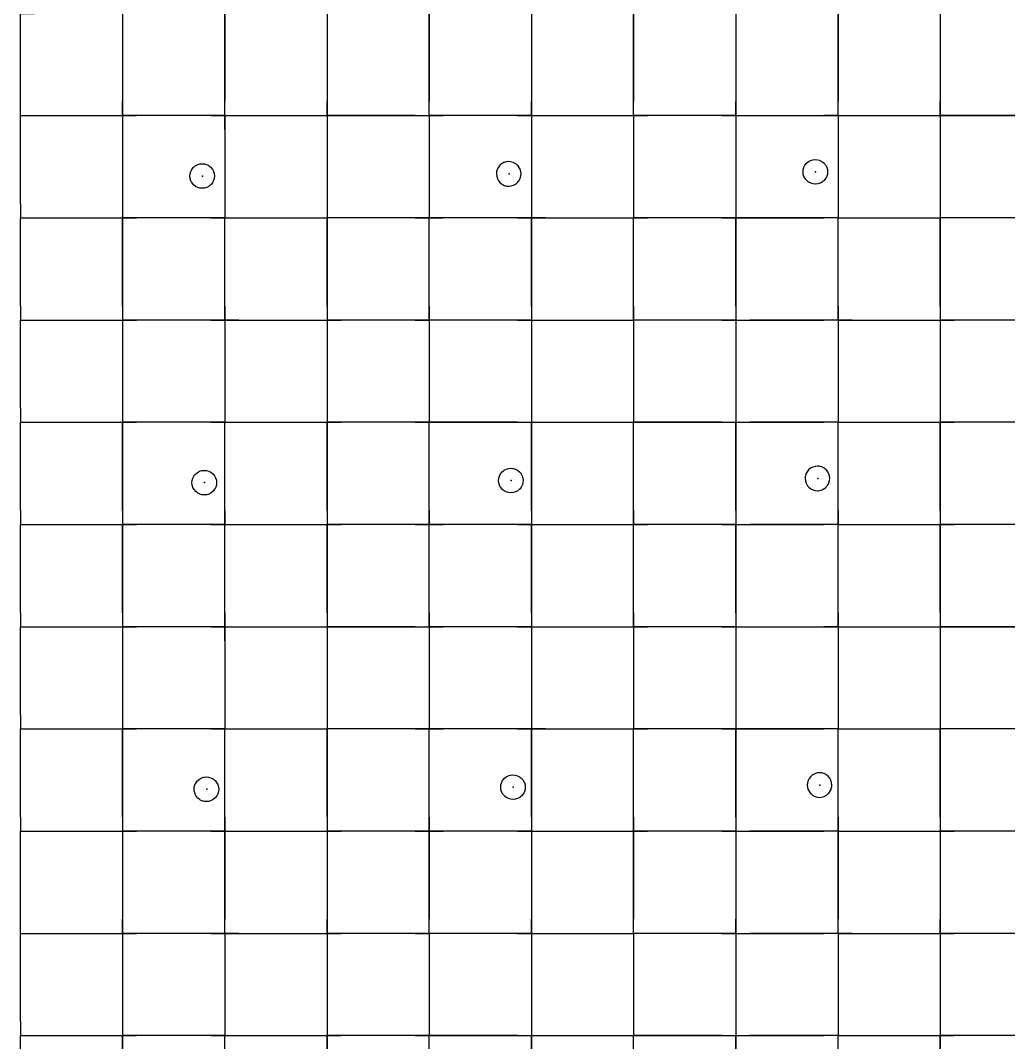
# Model space of a CAD drawing. Header units: metres. Extents: x 0 to 438, y -24 to 612.
# Drawn here: x 0 to 87, y 89.4 to 179.4 of the extents above; entities that cross this region are included whole.
import ezdxf

# ---------------------------------------------------------------- set-up
doc = ezdxf.new("R2010")
doc.units = ezdxf.units.M
doc.layers.add('LAYER_01_CUT', color=7, linetype='Continuous')
doc.layers.add('LAYER_04_GRID', color=7, linetype='Continuous')

msp = doc.modelspace()

# ---------------------------------------------------------------- linework, layer by layer
at = {"layer": 'LAYER_01_CUT'}
for points in [[(18, 169.766), (18, 171), (18, 178.766), (18, 180), (18, 187.766), (18, 189), (19.234, 189), (27, 189), (27, 187.766), (27, 180), (27, 178.766), (27, 171), (27, 169.766)], [(36, 178.766), (36, 180), (36, 187.766), (36, 189), (37.234, 189), (45, 189), (45, 187.766), (45, 180), (45, 178.766), (45, 171), (45, 169.766)], [(54, 178.766), (54, 180), (54, 187.766), (54, 189), (55.234, 189), (63, 189), (63, 187.766), (63, 180), (63, 178.766), (63, 171), (63, 169.766)], [(72, 178.766), (72, 180), (72, 187.766), (72, 189), (73.234, 189), (81, 189), (81, 187.766), (81, 180), (81, 178.766), (81, 171), (81, 169.766)], [(0, 163.234), (0, 171), (0, 172.234), (0, 180), (1.234, 180)], [(9, 180), (9, 178.766), (9, 171), (9, 169.766), (9, 162), (9, 160.766), (9, 153), (9, 151.766), (9, 144), (9, 142.766), (9, 135), (9, 133.766), (9, 126), (9, 124.766), (9, 117), (9, 115.766), (9, 108), (9, 106.766), (9, 99), (9, 97.766), (9, 90), (9, 88.766)], [(9, 180), (9, 172.234)], [(18, 180), (18, 172.234)], [(27, 180), (27, 172.234)], [(36, 180), (36, 172.234)], [(45, 180), (45, 172.234)], [(54, 180), (54, 172.234)], [(63, 180), (63, 172.234)], [(72, 180), (72, 172.234)], [(81, 180), (81, 172.234)], [(36, 171), (36, 178.766)], [(54, 171), (54, 178.766)], [(72, 171), (72, 178.766)], [(9, 171), (9, 172.234)], [(18, 171), (18, 172.234)], [(27, 171), (27, 172.234)], [(36, 171), (36, 172.234)], [(45, 171), (45, 172.234)], [(54, 171), (54, 172.234)], [(63, 171), (63, 172.234)], [(72, 171), (72, 172.234)], [(81, 171), (81, 172.234)], [(0, 171), (1.234, 171)], [(0, 171), (7.766, 171)], [(1.234, 171), (9, 171)], [(7.766, 171), (9, 171)], [(16.766, 171), (9, 171)], [(9, 171), (9, 163.234)], [(9, 171), (10.234, 171)], [(18, 171), (10.234, 171)], [(16.766, 171), (18, 171)], [(18, 171), (18, 163.234)], [(18, 171), (19.234, 171)], [(18, 171), (25.766, 171)], [(19.234, 171), (27, 171)], [(25.766, 171), (27, 171)], [(34.766, 171), (27, 171)], [(27, 171), (27, 163.234)], [(27, 171), (28.234, 171)], [(28.234, 171), (36, 171), (36, 169.766)], [(34.766, 171), (36, 171)], [(43.766, 171), (36, 171)], [(36, 171), (36, 163.234)], [(36, 171), (37.234, 171)], [(45, 171), (37.234, 171)], [(43.766, 171), (45, 171)], [(45, 171), (45, 163.234)], [(45, 171), (46.234, 171)], [(45, 171), (52.766, 171)], [(46.234, 171), (54, 171), (54, 169.766)], [(52.766, 171), (54, 171)], [(61.766, 171), (54, 171)], [(54, 171), (54, 163.234)], [(54, 171), (55.234, 171)], [(63, 171), (55.234, 171)], [(61.766, 171), (63, 171)], [(63, 171), (63, 163.234)], [(63, 171), (64.234, 171)], [(63, 171), (70.766, 171)], [(64.234, 171), (72, 171), (72, 169.766)], [(72, 171), (70.766, 171)], [(72, 171), (72, 163.234)], [(72, 171), (73.234, 171)], [(72, 171), (79.766, 171)], [(73.234, 171), (81, 171)], [(79.766, 171), (81, 171)], [(88.766, 171), (81, 171)], [(81, 171), (81, 163.234)], [(81, 171), (82.234, 171)], [(82.234, 171), (90, 171), (90, 169.766)], [(18, 169.766), (18, 162)], [(27, 169.766), (27, 162)], [(36, 169.766), (36, 162)], [(45, 169.766), (45, 162)], [(54, 169.766), (54, 162)], [(63, 169.766), (63, 162)], [(72, 169.766), (72, 162)], [(81, 169.766), (81, 162)], [(15.798, 166.746), (15.996, 166.766), (16.004, 166.766), (16.191, 166.75), (16.199, 166.748), (16.391, 166.695), (16.398, 166.691), (16.583, 166.598), (16.59, 166.593), (16.757, 166.462), (16.762, 166.456), (16.899, 166.294), (16.903, 166.286), (17.003, 166.102), (17.006, 166.093), (17.066, 165.897), (17.067, 165.889), (17.087, 165.691), (17.086, 165.683), (17.071, 165.496), (17.069, 165.488), (17.016, 165.296), (17.012, 165.289), (16.919, 165.103), (16.914, 165.097), (16.783, 164.93), (16.776, 164.925), (16.614, 164.788), (16.607, 164.784), (16.422, 164.684), (16.414, 164.681), (16.218, 164.621), (16.21, 164.62), (16.011, 164.6), (16.004, 164.6), (15.817, 164.616), (15.809, 164.618), (15.617, 164.671), (15.609, 164.675), (15.424, 164.768), (15.417, 164.773), (15.251, 164.904), (15.245, 164.911), (15.109, 165.072), (15.105, 165.08), (15.005, 165.265), (15.002, 165.273), (14.942, 165.469), (14.941, 165.477), (14.921, 165.676), (14.921, 165.683), (14.937, 165.87), (14.939, 165.878), (14.992, 166.07), (14.996, 166.078), (15.089, 166.263), (15.094, 166.269), (15.225, 166.436), (15.231, 166.441), (15.393, 166.578), (15.401, 166.582), (15.585, 166.682), (15.594, 166.685), (15.79, 166.745), (15.798, 166.746)], [(44.086, 165.869), (44.086, 165.877), (44.066, 166.076), (44.065, 166.084), (44.005, 166.28), (44.002, 166.288), (43.902, 166.472), (43.898, 166.48), (43.762, 166.642), (43.756, 166.649), (43.59, 166.779), (43.583, 166.785), (43.398, 166.878), (43.39, 166.881), (43.198, 166.934), (43.19, 166.937), (43.003, 166.952), (42.996, 166.953), (42.797, 166.932), (42.789, 166.931), (42.593, 166.871), (42.585, 166.869), (42.4, 166.769), (42.393, 166.764), (42.231, 166.628), (42.224, 166.622), (42.093, 166.456), (42.088, 166.449), (41.995, 166.264), (41.991, 166.256), (41.938, 166.065), (41.936, 166.057), (41.921, 165.87), (41.92, 165.862), (41.94, 165.663), (41.941, 165.655), (42.001, 165.459), (42.004, 165.451), (42.104, 165.267), (42.108, 165.259), (42.245, 165.097), (42.251, 165.09), (42.417, 164.96), (42.424, 164.954), (42.609, 164.861), (42.616, 164.858), (42.808, 164.805), (42.816, 164.802), (43.003, 164.787), (43.011, 164.786), (43.209, 164.807), (43.218, 164.808), (43.413, 164.868), (43.422, 164.87), (43.606, 164.97), (43.614, 164.975), (43.776, 165.111), (43.782, 165.117), (43.913, 165.283), (43.918, 165.29), (44.011, 165.475), (44.015, 165.483), (44.068, 165.674), (44.07, 165.682), (44.086, 165.869)], [(70.198, 167.121), (70.389, 167.068), (70.397, 167.064), (70.582, 166.971), (70.589, 166.966), (70.755, 166.835), (70.761, 166.828), (70.897, 166.667), (70.902, 166.659), (71.002, 166.474), (71.004, 166.466), (71.065, 166.27), (71.065, 166.262), (71.086, 166.063), (71.085, 166.056), (71.07, 165.869), (71.067, 165.861), (71.015, 165.669), (71.011, 165.661), (70.918, 165.476), (70.912, 165.469), (70.782, 165.303), (70.775, 165.298), (70.613, 165.161), (70.605, 165.157), (70.421, 165.057), (70.413, 165.054), (70.217, 164.994), (70.209, 164.993), (70.01, 164.973), (70.002, 164.973), (69.815, 164.989), (69.807, 164.991), (69.616, 165.044), (69.608, 165.048), (69.423, 165.141), (69.416, 165.146), (69.25, 165.277), (69.244, 165.283), (69.108, 165.445), (69.104, 165.453), (69.003, 165.637), (69.001, 165.646), (68.941, 165.842), (68.94, 165.85), (68.919, 166.048), (68.92, 166.056), (68.935, 166.243), (68.938, 166.251), (68.991, 166.443), (68.994, 166.45), (69.087, 166.635), (69.093, 166.642), (69.223, 166.809), (69.23, 166.814), (69.392, 166.951), (69.4, 166.955), (69.584, 167.055), (69.592, 167.058), (69.788, 167.118), (69.796, 167.119), (69.995, 167.139), (70.003, 167.139), (70.19, 167.123), (70.198, 167.121)], [(0, 163.234), (0, 162)], [(9, 163.234), (9, 162)], [(18, 163.234), (18, 162)], [(27, 163.234), (27, 162)], [(36, 163.234), (36, 162)], [(45, 163.234), (45, 162)], [(54, 163.234), (54, 162)], [(63, 163.234), (63, 162)], [(72, 163.234), (72, 162)], [(81, 163.234), (81, 162)], [(0, 154.234), (0, 162), (1.234, 162)], [(0, 162), (7.766, 162)], [(1.234, 162), (9, 162)], [(7.766, 162), (9, 162)], [(16.766, 162), (9, 162)], [(9, 154.234), (9, 162)], [(9, 162), (10.234, 162)], [(18, 162), (10.234, 162)], [(16.766, 162), (18, 162)], [(18, 160.766), (18, 162), (19.234, 162)], [(18, 154.234), (18, 162)], [(18, 162), (25.766, 162)], [(19.234, 162), (27, 162)], [(25.766, 162), (27, 162)], [(28.234, 162), (27, 162), (27, 160.766), (27, 153), (27, 151.766)], [(34.766, 162), (27, 162)], [(27, 154.234), (27, 162)], [(36, 162), (28.234, 162)], [(34.766, 162), (36, 162)], [(36, 160.766), (36, 162), (37.234, 162)], [(43.766, 162), (36, 162)], [(36, 154.234), (36, 162)], [(45, 162), (37.234, 162)], [(43.766, 162), (45, 162)], [(46.234, 162), (45, 162), (45, 160.766), (45, 153), (45, 151.766)], [(45, 154.234), (45, 162)], [(45, 162), (52.766, 162)], [(46.234, 162), (54, 162)], [(52.766, 162), (54, 162)], [(54, 160.766), (54, 162), (55.234, 162)], [(61.766, 162), (54, 162)], [(54, 154.234), (54, 162)], [(63, 162), (55.234, 162)], [(61.766, 162), (63, 162)], [(64.234, 162), (63, 162), (63, 160.766), (63, 153), (63, 151.766)], [(63, 154.234), (63, 162)], [(63, 162), (70.766, 162)], [(72, 162), (64.234, 162)], [(72, 162), (70.766, 162)], [(72, 160.766), (72, 162), (73.234, 162)], [(72, 154.234), (72, 162)], [(72, 162), (79.766, 162)], [(73.234, 162), (81, 162)], [(79.766, 162), (81, 162)], [(82.234, 162), (81, 162), (81, 160.766), (81, 153), (81, 151.766)], [(88.766, 162), (81, 162)], [(81, 154.234), (81, 162)], [(90, 162), (82.234, 162)], [(18, 153), (18, 160.766)], [(36, 153), (36, 160.766)], [(54, 153), (54, 160.766)], [(72, 153), (72, 160.766)], [(0, 154.234), (0, 153)], [(9, 154.234), (9, 153)], [(18, 154.234), (18, 153)], [(27, 154.234), (27, 153)], [(36, 154.234), (36, 153)], [(45, 154.234), (45, 153)], [(54, 154.234), (54, 153)], [(63, 154.234), (63, 153)], [(72, 154.234), (72, 153)], [(81, 154.234), (81, 153)], [(0, 145.234), (0, 153), (1.234, 153)], [(0, 153), (7.766, 153)], [(1.234, 153), (9, 153)], [(7.766, 153), (9, 153)], [(16.766, 153), (9, 153)], [(9, 153), (9, 145.234)], [(9, 153), (10.234, 153)], [(18, 153), (10.234, 153)], [(16.766, 153), (18, 153)], [(19.234, 153), (18, 153), (18, 151.766)], [(18, 153), (18, 145.234)], [(18, 153), (25.766, 153)], [(19.234, 153), (27, 153)], [(25.766, 153), (27, 153)], [(34.766, 153), (27, 153)], [(27, 153), (27, 145.234)], [(27, 153), (28.234, 153)], [(36, 153), (28.234, 153)], [(34.766, 153), (36, 153)], [(37.234, 153), (36, 153), (36, 151.766)], [(43.766, 153), (36, 153)], [(36, 153), (36, 145.234)], [(45, 153), (37.234, 153)], [(43.766, 153), (45, 153)], [(45, 153), (45, 145.234)], [(45, 153), (46.234, 153)], [(45, 153), (52.766, 153)], [(46.234, 153), (54, 153)], [(52.766, 153), (54, 153)], [(55.234, 153), (54, 153), (54, 151.766)], [(61.766, 153), (54, 153)], [(54, 153), (54, 145.234)], [(63, 153), (55.234, 153)], [(61.766, 153), (63, 153)], [(63, 153), (63, 145.234)], [(63, 153), (64.234, 153)], [(63, 153), (70.766, 153)], [(72, 153), (64.234, 153)], [(72, 153), (70.766, 153)], [(73.234, 153), (72, 153), (72, 151.766)], [(72, 153), (72, 145.234)], [(72, 153), (79.766, 153)], [(73.234, 153), (81, 153)], [(79.766, 153), (81, 153)], [(88.766, 153), (81, 153)], [(81, 153), (81, 145.234)], [(81, 153), (82.234, 153)], [(90, 153), (82.234, 153)], [(18, 151.766), (18, 144)], [(27, 151.766), (27, 144)], [(36, 151.766), (36, 144)], [(45, 151.766), (45, 144)], [(54, 151.766), (54, 144)], [(63, 151.766), (63, 144)], [(72, 151.766), (72, 144)], [(81, 151.766), (81, 144)], [(0, 145.234), (0, 144)], [(9, 145.234), (9, 144)], [(18, 145.234), (18, 144)], [(27, 145.234), (27, 144)], [(36, 145.234), (36, 144)], [(45, 145.234), (45, 144)], [(54, 145.234), (54, 144)], [(63, 145.234), (63, 144)], [(72, 145.234), (72, 144)], [(81, 145.234), (81, 144)], [(0, 136.234), (0, 144), (1.234, 144)], [(0, 144), (7.766, 144)], [(1.234, 144), (9, 144)], [(7.766, 144), (9, 144)], [(16.766, 144), (9, 144)], [(9, 136.234), (9, 144)], [(9, 144), (10.234, 144)], [(18, 144), (10.234, 144)], [(16.766, 144), (18, 144)], [(18, 124.766), (18, 126), (18, 133.766), (18, 135), (18, 142.766), (18, 144), (19.234, 144), (27, 144), (27, 142.766), (27, 135), (27, 133.766), (27, 126), (27, 124.766)], [(18, 136.234), (18, 144)], [(18, 144), (25.766, 144)], [(25.766, 144), (27, 144)], [(34.766, 144), (27, 144)], [(27, 136.234), (27, 144)], [(27, 144), (28.234, 144)], [(36, 144), (28.234, 144)], [(34.766, 144), (36, 144)], [(36, 133.766), (36, 135), (36, 142.766), (36, 144), (37.234, 144), (45, 144), (45, 142.766), (45, 135), (45, 133.766), (45, 126), (45, 124.766)], [(43.766, 144), (36, 144)], [(36, 136.234), (36, 144)], [(43.766, 144), (45, 144)], [(45, 136.234), (45, 144)], [(45, 144), (46.234, 144)], [(45, 144), (52.766, 144)], [(46.234, 144), (54, 144)], [(52.766, 144), (54, 144)], [(54, 133.766), (54, 135), (54, 142.766), (54, 144), (55.234, 144), (63, 144), (63, 142.766), (63, 135), (63, 133.766), (63, 126), (63, 124.766)], [(61.766, 144), (54, 144)], [(54, 136.234), (54, 144)], [(61.766, 144), (63, 144)], [(63, 136.234), (63, 144)], [(63, 144), (64.234, 144)], [(63, 144), (70.766, 144)], [(72, 144), (64.234, 144)], [(72, 144), (70.766, 144)], [(72, 133.766), (72, 135), (72, 142.766), (72, 144), (73.234, 144), (81, 144), (81, 142.766), (81, 135), (81, 133.766), (81, 126), (81, 124.766)], [(72, 136.234), (72, 144)], [(72, 144), (79.766, 144)], [(79.766, 144), (81, 144)], [(88.766, 144), (81, 144)], [(81, 136.234), (81, 144)], [(81, 144), (82.234, 144)], [(90, 144), (82.234, 144)], [(15.191, 138.265), (15.189, 138.273), (15.128, 138.469), (15.127, 138.478), (15.107, 138.676), (15.108, 138.684), (15.123, 138.871), (15.125, 138.879), (15.178, 139.07), (15.182, 139.078), (15.275, 139.263), (15.28, 139.27), (15.411, 139.436), (15.418, 139.442), (15.58, 139.579), (15.587, 139.583), (15.772, 139.683), (15.78, 139.685), (15.976, 139.746), (15.984, 139.746), (16.183, 139.767), (16.191, 139.766), (16.378, 139.751), (16.386, 139.749), (16.577, 139.696), (16.585, 139.692), (16.77, 139.599), (16.777, 139.594), (16.943, 139.463), (16.949, 139.456), (17.085, 139.294), (17.089, 139.287), (17.19, 139.102), (17.192, 139.094), (17.252, 138.898), (17.253, 138.89), (17.274, 138.691), (17.273, 138.683), (17.257, 138.496), (17.255, 138.488), (17.202, 138.297), (17.198, 138.289), (17.106, 138.104), (17.1, 138.097), (16.97, 137.931), (16.963, 137.925), (16.801, 137.789), (16.793, 137.785), (16.609, 137.684), (16.601, 137.682), (16.405, 137.622), (16.396, 137.621), (16.198, 137.6), (16.19, 137.601), (16.003, 137.617), (15.995, 137.619), (15.804, 137.672), (15.796, 137.676), (15.611, 137.768), (15.604, 137.774), (15.438, 137.904), (15.432, 137.911), (15.296, 138.073), (15.291, 138.081), (15.191, 138.265)], [(43.182, 139.953), (43.19, 139.953), (43.377, 139.937), (43.385, 139.935), (43.576, 139.882), (43.584, 139.878), (43.769, 139.785), (43.776, 139.78), (43.942, 139.649), (43.948, 139.643), (44.084, 139.481), (44.089, 139.473), (44.189, 139.289), (44.191, 139.28), (44.252, 139.084), (44.253, 139.076), (44.273, 138.878), (44.272, 138.87), (44.257, 138.683), (44.255, 138.675), (44.202, 138.483), (44.198, 138.476), (44.105, 138.291), (44.1, 138.284), (43.969, 138.118), (43.962, 138.112), (43.8, 137.975), (43.793, 137.971), (43.608, 137.871), (43.6, 137.868), (43.404, 137.808), (43.396, 137.807), (43.197, 137.787), (43.189, 137.787), (43.002, 137.803), (42.994, 137.805), (42.803, 137.858), (42.795, 137.862), (42.61, 137.955), (42.603, 137.96), (42.437, 138.091), (42.431, 138.098), (42.295, 138.259), (42.291, 138.267), (42.19, 138.452), (42.188, 138.46), (42.128, 138.656), (42.127, 138.664), (42.106, 138.863), (42.107, 138.87), (42.123, 139.057), (42.125, 139.065), (42.178, 139.257), (42.182, 139.265), (42.274, 139.45), (42.28, 139.457), (42.41, 139.623), (42.417, 139.628), (42.579, 139.765), (42.587, 139.769), (42.771, 139.869), (42.779, 139.872), (42.975, 139.932), (42.984, 139.933), (43.182, 139.953)], [(70.607, 138.057), (70.792, 138.158), (70.8, 138.162), (70.962, 138.298), (70.968, 138.304), (71.099, 138.47), (71.104, 138.477), (71.197, 138.662), (71.201, 138.67), (71.254, 138.861), (71.256, 138.869), (71.272, 139.056), (71.272, 139.064), (71.252, 139.263), (71.251, 139.271), (71.191, 139.467), (71.188, 139.475), (71.088, 139.66), (71.084, 139.667), (70.947, 139.829), (70.942, 139.836), (70.776, 139.966), (70.769, 139.972), (70.583, 140.065), (70.576, 140.068), (70.384, 140.121), (70.376, 140.124), (70.189, 140.139), (70.181, 140.14), (69.983, 140.119), (69.975, 140.119), (69.779, 140.058), (69.771, 140.056), (69.586, 139.956), (69.578, 139.951), (69.416, 139.815), (69.41, 139.809), (69.279, 139.643), (69.274, 139.636), (69.181, 139.451), (69.177, 139.443), (69.124, 139.252), (69.122, 139.244), (69.106, 139.057), (69.106, 139.049), (69.126, 138.851), (69.127, 138.842), (69.187, 138.646), (69.19, 138.638), (69.29, 138.454), (69.294, 138.446), (69.431, 138.284), (69.436, 138.277), (69.602, 138.147), (69.609, 138.141), (69.795, 138.049), (69.802, 138.045), (69.994, 137.992), (70.002, 137.99), (70.189, 137.974), (70.197, 137.973), (70.395, 137.994), (70.403, 137.995), (70.599, 138.055), (70.607, 138.057)], [(0, 136.234), (0, 135)], [(9, 136.234), (9, 135)], [(18, 136.234), (18, 135)], [(27, 136.234), (27, 135)], [(36, 136.234), (36, 135)], [(45, 136.234), (45, 135)], [(54, 136.234), (54, 135)], [(63, 136.234), (63, 135)], [(72, 136.234), (72, 135)], [(81, 136.234), (81, 135)], [(0, 127.234), (0, 135), (1.234, 135)], [(0, 135), (7.766, 135)], [(1.234, 135), (9, 135)], [(7.766, 135), (9, 135)], [(16.766, 135), (9, 135)], [(9, 127.234), (9, 135)], [(9, 135), (10.234, 135)], [(18, 135), (10.234, 135)], [(16.766, 135), (18, 135)], [(18, 127.234), (18, 135)], [(18, 135), (19.234, 135)], [(18, 135), (25.766, 135)], [(19.234, 135), (27, 135)], [(25.766, 135), (27, 135)], [(34.766, 135), (27, 135)], [(27, 127.234), (27, 135)], [(27, 135), (28.234, 135)], [(36, 135), (28.234, 135)], [(34.766, 135), (36, 135)], [(43.766, 135), (36, 135)], [(36, 127.234), (36, 135)], [(36, 135), (37.234, 135)], [(45, 135), (37.234, 135)], [(43.766, 135), (45, 135)], [(45, 127.234), (45, 135)], [(45, 135), (46.234, 135)], [(45, 135), (52.766, 135)], [(46.234, 135), (54, 135)], [(52.766, 135), (54, 135)], [(61.766, 135), (54, 135)], [(54, 127.234), (54, 135)], [(54, 135), (55.234, 135)], [(63, 135), (55.234, 135)], [(61.766, 135), (63, 135)], [(63, 127.234), (63, 135)], [(63, 135), (64.234, 135)], [(63, 135), (70.766, 135)], [(72, 135), (64.234, 135)], [(72, 135), (70.766, 135)], [(72, 127.234), (72, 135)], [(72, 135), (73.234, 135)], [(72, 135), (79.766, 135)], [(73.234, 135), (81, 135)], [(79.766, 135), (81, 135)], [(88.766, 135), (81, 135)], [(81, 127.234), (81, 135)], [(81, 135), (82.234, 135)], [(90, 135), (82.234, 135)], [(36, 126), (36, 133.766)], [(54, 126), (54, 133.766)], [(72, 126), (72, 133.766)], [(0, 127.234), (0, 126)], [(9, 127.234), (9, 126)], [(18, 127.234), (18, 126)], [(27, 127.234), (27, 126)], [(36, 127.234), (36, 126)], [(45, 127.234), (45, 126)], [(54, 127.234), (54, 126)], [(63, 127.234), (63, 126)], [(72, 127.234), (72, 126)], [(81, 127.234), (81, 126)], [(0, 118.234), (0, 126), (1.234, 126)], [(0, 126), (7.766, 126)], [(1.234, 126), (9, 126)], [(7.766, 126), (9, 126)], [(16.766, 126), (9, 126)], [(9, 126), (9, 118.234)], [(9, 126), (10.234, 126)], [(18, 126), (10.234, 126)], [(16.766, 126), (18, 126)], [(18, 126), (18, 118.234)], [(18, 126), (19.234, 126)], [(18, 126), (25.766, 126)], [(19.234, 126), (27, 126)], [(25.766, 126), (27, 126)], [(34.766, 126), (27, 126)], [(27, 126), (27, 118.234)], [(27, 126), (28.234, 126)], [(28.234, 126), (36, 126), (36, 124.766)], [(34.766, 126), (36, 126)], [(43.766, 126), (36, 126)], [(36, 126), (36, 118.234)], [(36, 126), (37.234, 126)], [(45, 126), (37.234, 126)], [(43.766, 126), (45, 126)], [(45, 126), (45, 118.234)], [(45, 126), (46.234, 126)], [(45, 126), (52.766, 126)], [(46.234, 126), (54, 126), (54, 124.766)], [(52.766, 126), (54, 126)], [(61.766, 126), (54, 126)], [(54, 126), (54, 118.234)], [(54, 126), (55.234, 126)], [(63, 126), (55.234, 126)], [(61.766, 126), (63, 126)], [(63, 126), (63, 118.234)], [(63, 126), (64.234, 126)], [(63, 126), (70.766, 126)], [(64.234, 126), (72, 126), (72, 124.766)], [(72, 126), (70.766, 126)], [(72, 126), (72, 118.234)], [(72, 126), (73.234, 126)], [(72, 126), (79.766, 126)], [(73.234, 126), (81, 126)], [(79.766, 126), (81, 126)], [(88.766, 126), (81, 126)], [(81, 126), (81, 118.234)], [(81, 126), (82.234, 126)], [(82.234, 126), (90, 126), (90, 124.766)], [(18, 124.766), (18, 117)], [(27, 124.766), (27, 117)], [(36, 124.766), (36, 117)], [(45, 124.766), (45, 117)], [(54, 124.766), (54, 117)], [(63, 124.766), (63, 117)], [(72, 124.766), (72, 117)], [(81, 124.766), (81, 117)], [(0, 118.234), (0, 117)], [(9, 118.234), (9, 117)], [(18, 118.234), (18, 117)], [(27, 118.234), (27, 117)], [(36, 118.234), (36, 117)], [(45, 118.234), (45, 117)], [(54, 118.234), (54, 117)], [(63, 118.234), (63, 117)], [(72, 118.234), (72, 117)], [(81, 118.234), (81, 117)], [(0, 109.234), (0, 117), (1.234, 117)], [(0, 117), (7.766, 117)], [(1.234, 117), (9, 117)], [(7.766, 117), (9, 117)], [(16.766, 117), (9, 117)], [(9, 109.234), (9, 117)], [(9, 117), (10.234, 117)], [(18, 117), (10.234, 117)], [(16.766, 117), (18, 117)], [(18, 106.766), (18, 108), (18, 115.766), (18, 117), (19.234, 117)], [(18, 109.234), (18, 117)], [(18, 117), (25.766, 117)], [(19.234, 117), (27, 117)], [(25.766, 117), (27, 117)], [(28.234, 117), (27, 117), (27, 115.766), (27, 108), (27, 106.766), (27, 99), (27, 97.766)], [(34.766, 117), (27, 117)], [(27, 109.234), (27, 117)], [(36, 117), (28.234, 117)], [(34.766, 117), (36, 117)], [(36, 106.766), (36, 108), (36, 115.766), (36, 117), (37.234, 117)], [(43.766, 117), (36, 117)], [(36, 109.234), (36, 117)], [(45, 117), (37.234, 117)], [(43.766, 117), (45, 117)], [(46.234, 117), (45, 117), (45, 115.766), (45, 108), (45, 106.766), (45, 99), (45, 97.766)], [(45, 109.234), (45, 117)], [(45, 117), (52.766, 117)], [(46.234, 117), (54, 117)], [(52.766, 117), (54, 117)], [(54, 106.766), (54, 108), (54, 115.766), (54, 117), (55.234, 117)], [(61.766, 117), (54, 117)], [(54, 109.234), (54, 117)], [(63, 117), (55.234, 117)], [(61.766, 117), (63, 117)], [(64.234, 117), (63, 117), (63, 115.766), (63, 108), (63, 106.766), (63, 99), (63, 97.766)], [(63, 109.234), (63, 117)], [(63, 117), (70.766, 117)], [(72, 117), (64.234, 117)], [(72, 117), (70.766, 117)], [(72, 106.766), (72, 108), (72, 115.766), (72, 117), (73.234, 117)], [(72, 109.234), (72, 117)], [(72, 117), (79.766, 117)], [(73.234, 117), (81, 117)], [(79.766, 117), (81, 117)], [(82.234, 117), (81, 117), (81, 115.766), (81, 108), (81, 106.766), (81, 99), (81, 97.766)], [(88.766, 117), (81, 117)], [(81, 109.234), (81, 117)], [(90, 117), (82.234, 117)], [(17.439, 111.899), (17.44, 111.89), (17.46, 111.692), (17.459, 111.684), (17.444, 111.497), (17.442, 111.489), (17.389, 111.298), (17.385, 111.29), (17.292, 111.105), (17.287, 111.098), (17.156, 110.932), (17.149, 110.926), (16.987, 110.789), (16.98, 110.785), (16.795, 110.685), (16.787, 110.683), (16.591, 110.622), (16.583, 110.622), (16.384, 110.601), (16.377, 110.602), (16.189, 110.617), (16.182, 110.619), (15.99, 110.672), (15.982, 110.676), (15.797, 110.769), (15.79, 110.774), (15.624, 110.905), (15.618, 110.912), (15.482, 111.074), (15.478, 111.081), (15.377, 111.266), (15.375, 111.274), (15.315, 111.47), (15.314, 111.478), (15.294, 111.677), (15.294, 111.685), (15.31, 111.872), (15.312, 111.88), (15.365, 112.071), (15.369, 112.079), (15.461, 112.264), (15.467, 112.271), (15.597, 112.437), (15.604, 112.443), (15.766, 112.579), (15.774, 112.583), (15.958, 112.684), (15.966, 112.686), (16.162, 112.746), (16.171, 112.747), (16.369, 112.768), (16.377, 112.767), (16.564, 112.751), (16.572, 112.749), (16.763, 112.696), (16.771, 112.692), (16.956, 112.6), (16.963, 112.594), (17.129, 112.464), (17.135, 112.457), (17.272, 112.295), (17.276, 112.287), (17.376, 112.103), (17.379, 112.095), (17.439, 111.899)], [(42.368, 112.265), (42.461, 112.45), (42.466, 112.457), (42.597, 112.623), (42.604, 112.629), (42.766, 112.766), (42.773, 112.77), (42.958, 112.87), (42.966, 112.872), (43.162, 112.933), (43.17, 112.934), (43.369, 112.954), (43.376, 112.953), (43.563, 112.938), (43.571, 112.936), (43.763, 112.883), (43.771, 112.879), (43.956, 112.786), (43.963, 112.781), (44.129, 112.65), (44.134, 112.643), (44.271, 112.481), (44.275, 112.474), (44.375, 112.289), (44.378, 112.281), (44.438, 112.085), (44.439, 112.077), (44.459, 111.878), (44.459, 111.87), (44.443, 111.684), (44.441, 111.676), (44.388, 111.484), (44.384, 111.476), (44.291, 111.291), (44.286, 111.284), (44.155, 111.118), (44.149, 111.112), (43.987, 110.976), (43.979, 110.972), (43.795, 110.872), (43.786, 110.869), (43.59, 110.809), (43.582, 110.808), (43.384, 110.787), (43.376, 110.788), (43.189, 110.804), (43.181, 110.806), (42.989, 110.859), (42.982, 110.863), (42.797, 110.955), (42.79, 110.961), (42.623, 111.092), (42.618, 111.098), (42.481, 111.26), (42.477, 111.268), (42.377, 111.452), (42.374, 111.46), (42.314, 111.656), (42.313, 111.665), (42.293, 111.863), (42.294, 111.871), (42.309, 112.058), (42.311, 112.066), (42.364, 112.258), (42.368, 112.265)], [(69.596, 112.81), (69.466, 112.644), (69.46, 112.637), (69.367, 112.452), (69.364, 112.444), (69.311, 112.252), (69.308, 112.244), (69.293, 112.058), (69.292, 112.05), (69.313, 111.851), (69.313, 111.843), (69.374, 111.647), (69.376, 111.639), (69.477, 111.454), (69.481, 111.447), (69.617, 111.285), (69.623, 111.278), (69.789, 111.147), (69.796, 111.142), (69.981, 111.049), (69.989, 111.045), (70.18, 110.992), (70.188, 110.99), (70.375, 110.975), (70.383, 110.974), (70.582, 110.994), (70.59, 110.995), (70.786, 111.056), (70.794, 111.058), (70.978, 111.158), (70.986, 111.162), (71.148, 111.299), (71.155, 111.305), (71.285, 111.471), (71.291, 111.478), (71.384, 111.663), (71.387, 111.67), (71.44, 111.862), (71.443, 111.87), (71.458, 112.057), (71.459, 112.065), (71.438, 112.263), (71.437, 112.272), (71.377, 112.468), (71.375, 112.476), (71.274, 112.66), (71.27, 112.668), (71.134, 112.83), (71.128, 112.836), (70.962, 112.967), (70.955, 112.973), (70.77, 113.065), (70.762, 113.069), (70.571, 113.122), (70.563, 113.124), (70.376, 113.14), (70.368, 113.141), (70.169, 113.12), (70.161, 113.119), (69.965, 113.059), (69.957, 113.056), (69.773, 112.956), (69.765, 112.952), (69.603, 112.816), (69.596, 112.81)], [(0, 109.234), (0, 108)], [(9, 109.234), (9, 108)], [(18, 109.234), (18, 108)], [(27, 109.234), (27, 108)], [(36, 109.234), (36, 108)], [(45, 109.234), (45, 108)], [(54, 109.234), (54, 108)], [(63, 109.234), (63, 108)], [(72, 109.234), (72, 108)], [(81, 109.234), (81, 108)], [(0, 91.234), (0, 99), (0, 100.234), (0, 108), (1.234, 108)], [(0, 108), (7.766, 108)], [(1.234, 108), (9, 108)], [(7.766, 108), (9, 108)], [(16.766, 108), (9, 108)], [(9, 108), (9, 100.234)], [(9, 108), (10.234, 108)], [(18, 108), (10.234, 108)], [(16.766, 108), (18, 108)], [(18, 108), (18, 100.234)], [(18, 108), (19.234, 108)], [(18, 108), (25.766, 108)], [(19.234, 108), (27, 108)], [(25.766, 108), (27, 108)], [(34.766, 108), (27, 108)], [(27, 108), (27, 100.234)], [(27, 108), (28.234, 108)], [(36, 108), (28.234, 108)], [(34.766, 108), (36, 108)], [(43.766, 108), (36, 108)], [(36, 108), (36, 100.234)], [(36, 108), (37.234, 108)], [(45, 108), (37.234, 108)], [(43.766, 108), (45, 108)], [(45, 108), (45, 100.234)], [(45, 108), (46.234, 108)], [(45, 108), (52.766, 108)], [(46.234, 108), (54, 108)], [(52.766, 108), (54, 108)], [(61.766, 108), (54, 108)], [(54, 108), (54, 100.234)], [(54, 108), (55.234, 108)], [(63, 108), (55.234, 108)], [(61.766, 108), (63, 108)], [(63, 108), (63, 100.234)], [(63, 108), (64.234, 108)], [(63, 108), (70.766, 108)], [(72, 108), (64.234, 108)], [(72, 108), (70.766, 108)], [(72, 108), (72, 100.234)], [(72, 108), (73.234, 108)], [(72, 108), (79.766, 108)], [(73.234, 108), (81, 108)], [(79.766, 108), (81, 108)], [(88.766, 108), (81, 108)], [(81, 108), (81, 100.234)], [(81, 108), (82.234, 108)], [(90, 108), (82.234, 108)], [(18, 99), (18, 106.766)], [(36, 99), (36, 106.766)], [(54, 99), (54, 106.766)], [(72, 99), (72, 106.766)], [(9, 99), (9, 100.234)], [(18, 99), (18, 100.234)], [(27, 99), (27, 100.234)], [(36, 99), (36, 100.234)], [(45, 99), (45, 100.234)], [(54, 99), (54, 100.234)], [(63, 99), (63, 100.234)], [(72, 99), (72, 100.234)], [(81, 99), (81, 100.234)], [(0, 99), (1.234, 99)], [(0, 99), (7.766, 99)], [(1.234, 99), (9, 99)], [(7.766, 99), (9, 99)], [(16.766, 99), (9, 99)], [(9, 99), (9, 91.234)], [(9, 99), (10.234, 99)], [(18, 99), (10.234, 99)], [(16.766, 99), (18, 99)], [(19.234, 99), (18, 99), (18, 97.766)], [(18, 99), (18, 91.234)], [(18, 99), (25.766, 99)], [(19.234, 99), (27, 99)], [(25.766, 99), (27, 99)], [(34.766, 99), (27, 99)], [(27, 99), (27, 91.234)], [(27, 99), (28.234, 99)], [(36, 99), (28.234, 99)], [(34.766, 99), (36, 99)], [(37.234, 99), (36, 99), (36, 97.766)], [(43.766, 99), (36, 99)], [(36, 99), (36, 91.234)], [(45, 99), (37.234, 99)], [(43.766, 99), (45, 99)], [(45, 99), (45, 91.234)], [(45, 99), (46.234, 99)], [(45, 99), (52.766, 99)], [(46.234, 99), (54, 99)], [(52.766, 99), (54, 99)], [(55.234, 99), (54, 99), (54, 97.766)], [(61.766, 99), (54, 99)], [(54, 99), (54, 91.234)], [(63, 99), (55.234, 99)], [(61.766, 99), (63, 99)], [(63, 99), (63, 91.234)], [(63, 99), (64.234, 99)], [(63, 99), (70.766, 99)], [(72, 99), (64.234, 99)], [(72, 99), (70.766, 99)], [(73.234, 99), (72, 99), (72, 97.766)], [(72, 99), (72, 91.234)], [(72, 99), (79.766, 99)], [(73.234, 99), (81, 99)], [(79.766, 99), (81, 99)], [(88.766, 99), (81, 99)], [(81, 99), (81, 91.234)], [(81, 99), (82.234, 99)], [(90, 99), (82.234, 99)], [(18, 97.766), (18, 90)], [(27, 97.766), (27, 90)], [(36, 97.766), (36, 90)], [(45, 97.766), (45, 90)], [(54, 97.766), (54, 90)], [(63, 97.766), (63, 90)], [(72, 97.766), (72, 90)], [(81, 97.766), (81, 90)], [(0, 91.234), (0, 90)], [(9, 91.234), (9, 90)], [(18, 91.234), (18, 90)], [(27, 91.234), (27, 90)], [(36, 91.234), (36, 90)], [(45, 91.234), (45, 90)], [(54, 91.234), (54, 90)], [(63, 91.234), (63, 90)], [(72, 91.234), (72, 90)], [(81, 91.234), (81, 90)], [(0, 82.234), (0, 90), (1.234, 90)], [(0, 90), (7.766, 90)], [(1.234, 90), (9, 90)], [(7.766, 90), (9, 90)], [(16.766, 90), (9, 90)], [(9, 82.234), (9, 90)], [(9, 90), (10.234, 90)], [(18, 90), (10.234, 90)], [(16.766, 90), (18, 90)], [(18, 79.766), (18, 81), (18, 88.766), (18, 90), (19.234, 90), (27, 90), (27, 88.766), (27, 81), (27, 79.766)], [(18, 82.234), (18, 90)], [(18, 90), (25.766, 90)], [(25.766, 90), (27, 90)], [(34.766, 90), (27, 90)], [(27, 82.234), (27, 90)], [(27, 90), (28.234, 90)], [(36, 90), (28.234, 90)], [(34.766, 90), (36, 90)], [(36, 88.766), (36, 90), (37.234, 90), (45, 90), (45, 88.766), (45, 81), (45, 79.766)], [(43.766, 90), (36, 90)], [(36, 82.234), (36, 90)], [(43.766, 90), (45, 90)], [(45, 82.234), (45, 90)], [(45, 90), (46.234, 90)], [(45, 90), (52.766, 90)], [(46.234, 90), (54, 90)], [(52.766, 90), (54, 90)], [(54, 88.766), (54, 90), (55.234, 90), (63, 90), (63, 88.766), (63, 81), (63, 79.766)], [(61.766, 90), (54, 90)], [(54, 82.234), (54, 90)], [(61.766, 90), (63, 90)], [(63, 82.234), (63, 90)], [(63, 90), (64.234, 90)], [(63, 90), (70.766, 90)], [(72, 90), (64.234, 90)], [(72, 90), (70.766, 90)], [(72, 88.766), (72, 90), (73.234, 90), (81, 90), (81, 88.766), (81, 81), (81, 79.766)], [(72, 82.234), (72, 90)], [(72, 90), (79.766, 90)], [(79.766, 90), (81, 90)], [(88.766, 90), (81, 90)], [(81, 82.234), (81, 90)], [(81, 90), (82.234, 90)], [(90, 90), (82.234, 90)]]:
    msp.add_lwpolyline(points, dxfattribs=at)
at = {"layer": 'LAYER_04_GRID'}
for p in [(16.031, 165.683), (43.03, 165.87), (70.03, 166.056), (16.217, 138.684), (43.217, 138.87), (70.216, 139.057), (16.404, 111.685), (43.403, 111.871), (70.402, 112.057)]:
    msp.add_point(p, dxfattribs=at)

doc.saveas('drawing.dxf')
